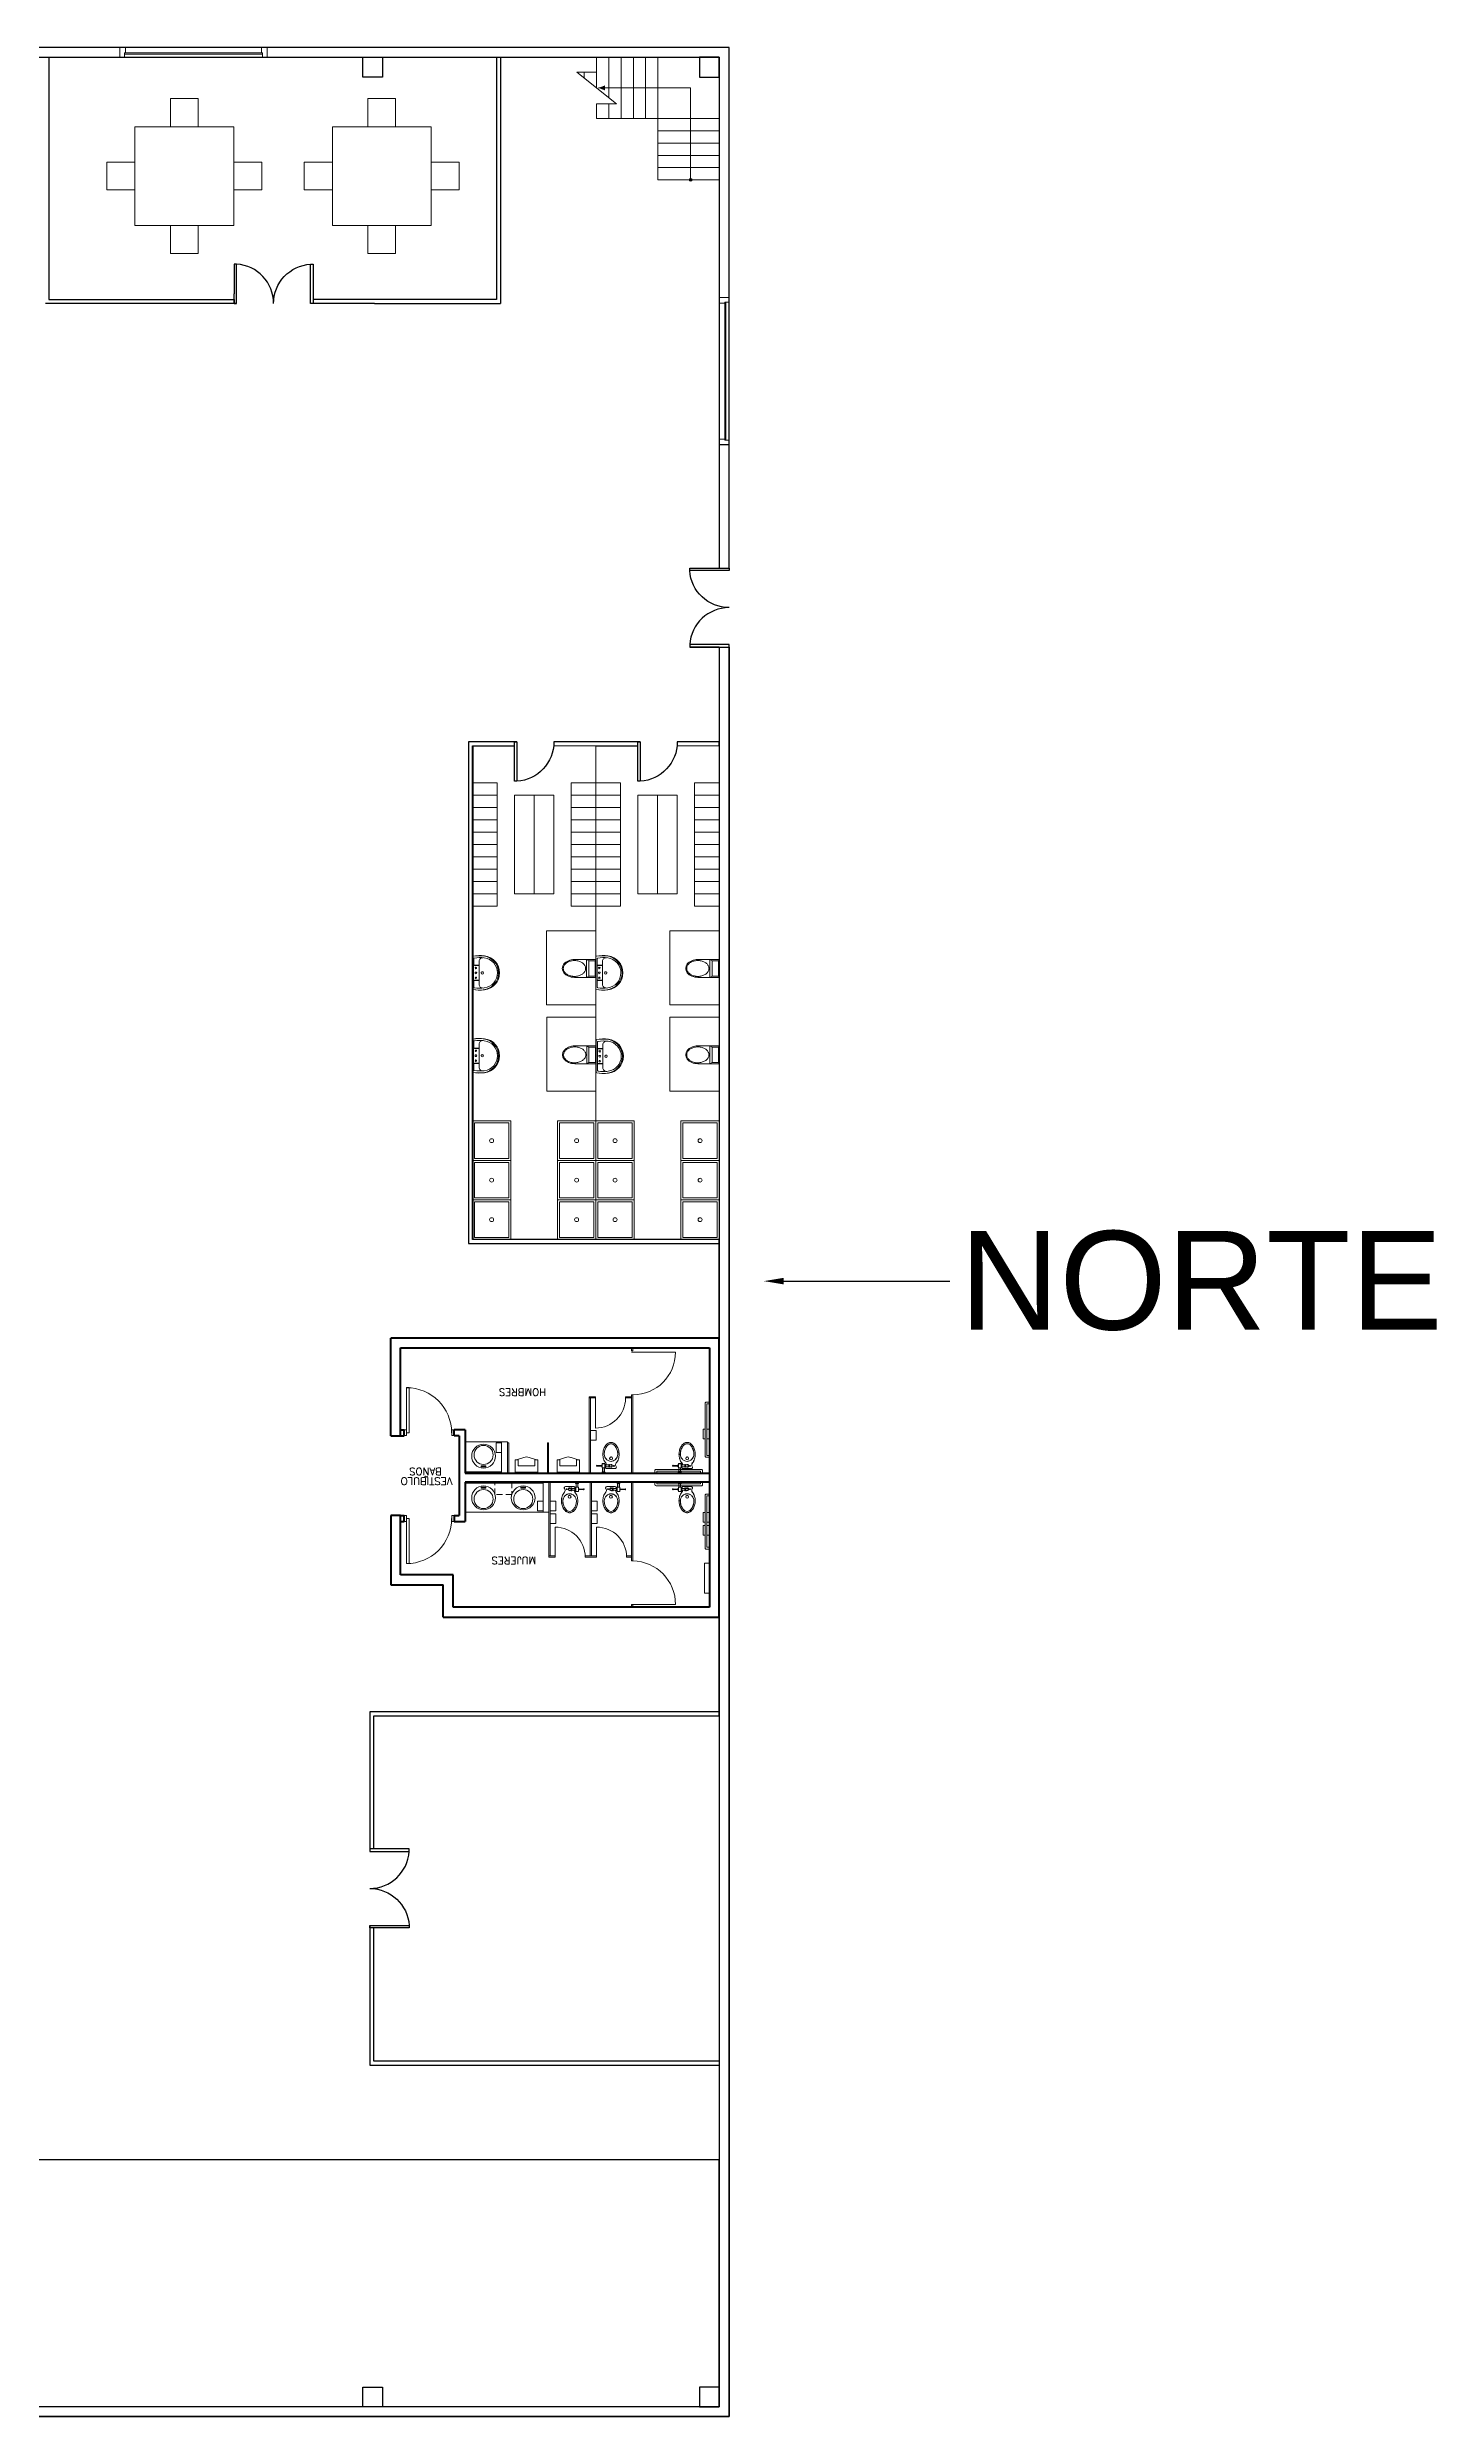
# Model space of a CAD drawing. Header units: millimetres. Extents: x 1559 to 2843, y 2495 to 3457.
# Drawn here: x 2425.1 to 2706.5, y 2943.7 to 3423.7 of the extents above; entities that cross this region are included whole.
import ezdxf
from ezdxf import colors
from ezdxf.entities.mleader import LeaderData, LeaderLine
from ezdxf.math import Vec2, Vec3

# ---------------------------------------------------------------- set-up
doc = ezdxf.new("R2010")
doc.units = ezdxf.units.MM
doc.linetypes.add('CONTINUA', pattern=[0])
doc.linetypes.add('HIDDEN2', pattern=[0.1875, 0.125, -0.0625])
for name, color, linetype, lineweight in [('A-MOBILIARIO FIJO', 23, 'Continuous', 5), ('A-MUROS', 51, 'Continuous', 40), ('A-PUERTAS', 31, 'Continuous', 13), ('A-TEXTO AREAS', 253, 'Continuous', 15), ('Puertas y mobiliario', 7, 'Continuous', 25)]:
    doc.layers.add(name, color=color, linetype=linetype, lineweight=lineweight)
doc.layers.add('CARPINTERIA', color=255, linetype='Continuous')
doc.layers.add('PUERTAS', color=7, linetype='Continuous')
doc.styles.add('LETREOS', font='simplex8.shx', dxfattribs={"height": 0.15})
doc.styles.get("Standard").update_dxf_attribs({"font": 'arial.ttf'})

# ---------------------------------------------------------------- blocks, each defined once
blk = doc.blocks.new('AG131')
for p, q in [((0.03, -0.5), (0.03, 0.5)), ((0.03, 0.5), (0.83, 0.5)), ((0.83, 0.37), (0.45, 0.37)), ((0.45, 0.37), (0.45, -0.37)), ((0.83, 0.5), (0.83, 0.37)), ((0.83, 0.44), (1, 0.12)), ((0.03, -0.5), (0.83, -0.5)), ((0.83, -0.37), (0.45, -0.37)), ((0.83, -0.44), (1, -0.12)), ((0.83, -0.5), (0.83, -0.37))]:
    blk.add_line(p, q)
blk.add_arc((0.78, 0), 0.25, 331.833, 28.167)
blk = doc.blocks.new('A1138DA', base_point=(8, 4.5))
for p, q in [((8.1, 4.6), (8.05, 4.6)), ((8.05, 4.6), (8.05, 4.4)), ((8.05, 4.4), (8.1, 4.4)), ((8.1, 4.4), (8.1, 4.6))]:
    blk.add_line(p, q)
for centre, radius in [((8.5, 4.5), 0.5), ((8.55, 4.5), 0.4)]:
    blk.add_circle(centre, radius)
blk = doc.blocks.new('37int 12')
at = {"layer": 'A-PUERTAS', "linetype": 'ByBlock'}
for points in [[(323.652, 21.756), (323.703, 21.756), (323.703, 21.873), (323.652, 21.873)], [(323.754, 21.815), (323.754, 20.9), (323.703, 20.9), (323.703, 21.815)], [(324.618, 21.756), (324.668, 21.756), (324.668, 21.873), (324.618, 21.873)]]:
    blk.add_lwpolyline(points, close=True, dxfattribs=at)
blk.add_arc((323.703, 21.815), 0.914, 270, 0, dxfattribs=at)
blk = doc.blocks.new('inodoro baño publico')
at = {"layer": 'A-MOBILIARIO FIJO', "ltscale": 0.001}
for p, q in [((-0.169, 0.066), (-0.169, -0.011)), ((-0.168, 0.066), (-0.168, -0.011)), ((-0.166, 0.079), (-0.166, 0.066)), ((-0.134, 0.079), (-0.134, 0.066)), ((-0.132, 0.066), (-0.132, -0.011)), ((-0.131, 0.066), (-0.131, -0.011)), ((-0.085, 0), (0.085, 0)), ((-0.294, -0.055), (-0.294, -0.055)), ((-0.189, -0.05), (-0.284, -0.045)), ((-0.189, -0.052), (-0.284, -0.047)), ((-0.189, -0.058), (-0.284, -0.063)), ((-0.189, -0.06), (-0.284, -0.065)), ((-0.122, -0.04), (-0.108, -0.04)), ((-0.122, -0.071), (-0.108, -0.071)), ((-0.044, -0.036), (-0.108, -0.036)), ((-0.044, -0.074), (-0.108, -0.074)), ((-0.093, -0.079), (-0.093, -0.074)), ((-0.092, -0.079), (-0.092, -0.074)), ((-0.085, -0.001), (0.085, -0.001)), ((-0.044, -0.04), (-0.03, -0.04)), ((-0.044, -0.071), (-0.03, -0.071)), ((0.001, -0.036), (-0.03, -0.036)), ((0.001, -0.074), (-0.03, -0.074)), ((0.092, -0.079), (0.092, -0.071)), ((0.093, -0.079), (0.093, -0.071))]:
    blk.add_line(p, q, dxfattribs=at)
for points in [[(-0.112, 0.094), (-0.188, 0.094), (-0.188, 0.081), (-0.112, 0.081), (-0.112, 0.094)], [(-0.122, 0.079), (-0.178, 0.079), (-0.178, 0.066), (-0.122, 0.066), (-0.122, 0.079)], [(-0.178, -0.036), (-0.189, -0.036), (-0.189, -0.074), (-0.178, -0.074), (-0.178, -0.036)], [(-0.122, -0.011), (-0.178, -0.011), (-0.178, -0.099), (-0.122, -0.099), (-0.122, -0.011)], [(-0.122, -0.027), (-0.122, -0.084), (-0.108, -0.084), (-0.108, -0.027), (-0.122, -0.027)], [(-0.044, -0.027), (-0.044, -0.084), (-0.03, -0.084), (-0.03, -0.027), (-0.044, -0.027)]]:
    blk.add_lwpolyline(points, dxfattribs=at)
for points in [[(-0.113, 0.093), (-0.187, 0.093), (-0.187, 0.082), (-0.113, 0.082)], [(-0.123, 0.078), (-0.177, 0.078), (-0.177, 0.067), (-0.123, 0.067)], [(-0.179, -0.037), (-0.188, -0.037), (-0.188, -0.073), (-0.179, -0.073)], [(-0.123, -0.012), (-0.177, -0.012), (-0.177, -0.098), (-0.123, -0.098)], [(-0.121, -0.028), (-0.121, -0.083), (-0.109, -0.083), (-0.109, -0.028)], [(-0.043, -0.028), (-0.043, -0.083), (-0.031, -0.083), (-0.031, -0.028)]]:
    blk.add_lwpolyline(points, close=True, dxfattribs=at)
for centre, radius in [((0.001, -0.206), 0.0298), ((0.001, -0.206), 0.0288), ((0.058, -0.052), 0.0096)]:
    blk.add_circle(centre, radius, dxfattribs=at)
for centre, radius, start, end in [((-0.085, -0.025), 0.025, 90, 184.6199), ((-0.284, -0.055), 0.01, 88.5679, 180), ((-0.284, -0.055), 0.01, 180, 271.4321), ((-0.284, -0.055), 0.008, 88.5679, 180), ((-0.284, -0.055), 0.008, 180, 271.4321), ((0.194, -0.291), 0.359, 164.4287, 180.0082), ((0.127, -0.291), 0.292, 180, 197.2579), ((0.194, -0.291), 0.358, 164.4287, 180.0082), ((0.127, -0.291), 0.291, 180, 197.2579), ((0.065, -0.262), 0.227, 138.7035, 162.7421), ((0.118, -0.304), 0.28, 195.3318, 212.9791), ((0.065, -0.262), 0.226, 138.7035, 162.7421), ((0.118, -0.304), 0.279, 195.3318, 212.9791), ((0.017, -0.291), 0.155, 157.3484, 179.9533), ((0.127, -0.291), 0.265, 180, 197.2579), ((0.017, -0.291), 0.154, 157.3484, 179.9533), ((0.127, -0.291), 0.264, 180, 197.2579), ((-0.011, -0.28), 0.124, 132.3178, 157.1642), ((0.119, -0.303), 0.253, 195.098, 212.5016), ((-0.011, -0.28), 0.123, 132.3178, 157.1642), ((0.119, -0.303), 0.252, 195.098, 212.5016), ((0.06, -0.342), 0.21, 212.7314, 234.9862), ((0.06, -0.342), 0.209, 212.7314, 234.9862), ((-0.085, -0.025), 0.024, 90, 184.6199), ((-0.085, -0.025), 0.025, 202.092, 206.9055), ((-0.143, -0.079), 0.05, 318.7035, 360), ((-0.143, -0.079), 0.051, 318.7035, 360), ((-0.004, -0.272), 0.124, 110.3998, 137.0732), ((0.06, -0.342), 0.183, 212.0544, 233.9659), ((-0.004, -0.272), 0.123, 110.3998, 137.0732), ((0.06, -0.342), 0.182, 212.0544, 233.9659), ((0, -0.242), 0.0977, 90, 118.9112), ((0, -0.242), 0.0967, 90, 118.9112), ((0.001, -0.055), 0.0288, 221.2951, 138.7049), ((0, -0.242), 0.0977, 61.0888, 90), ((0, -0.242), 0.0967, 61.0888, 90), ((0.001, -0.055), 0.019, 270, 90), ((0.004, -0.272), 0.124, 42.9268, 69.6002), ((0.004, -0.272), 0.123, 42.9268, 69.6002), ((-0.06, -0.342), 0.182, 306.0341, 327.9456), ((-0.06, -0.342), 0.183, 306.0341, 327.9456), ((-0.06, -0.342), 0.209, 305.0138, 327.2686), ((-0.06, -0.342), 0.21, 305.0138, 327.2686), ((0.085, -0.025), 0.025, 319.4189, 90), ((0.085, -0.025), 0.024, 319.4189, 90), ((0.139, -0.071), 0.0471, 139.4189, 179.0898), ((0.143, -0.079), 0.051, 180, 221.2965), ((0.139, -0.071), 0.0461, 139.4189, 179.0898), ((0.143, -0.079), 0.05, 180, 221.2965), ((0.011, -0.28), 0.123, 22.8358, 47.6822), ((-0.119, -0.303), 0.252, 327.4984, 344.902), ((0.011, -0.28), 0.124, 22.8358, 47.6822), ((-0.119, -0.303), 0.253, 327.4984, 344.902), ((-0.065, -0.262), 0.226, 17.2579, 41.2965), ((-0.065, -0.262), 0.227, 17.2579, 41.2965), ((-0.118, -0.304), 0.279, 327.0209, 344.6682), ((-0.118, -0.304), 0.28, 327.0209, 344.6682), ((-0.017, -0.291), 0.154, 0.0467, 22.6516), ((-0.127, -0.291), 0.264, 342.7421, 360), ((-0.017, -0.291), 0.155, 0.0467, 22.6516), ((-0.127, -0.291), 0.265, 342.7421, 360), ((-0.194, -0.291), 0.358, 359.9918, 15.5713), ((-0.127, -0.291), 0.291, 342.7421, 360), ((-0.194, -0.291), 0.359, 359.9918, 15.5713), ((-0.127, -0.291), 0.292, 342.7421, 360), ((0, -0.405), 0.125, 241.0888, 270), ((0, -0.405), 0.124, 241.0888, 270), ((0, -0.405), 0.0967, 241.0888, 270), ((0, -0.405), 0.0977, 241.0888, 270), ((0, -0.405), 0.0967, 270, 298.9112), ((0, -0.405), 0.0977, 270, 298.9112), ((0, -0.405), 0.124, 270, 298.9112), ((0, -0.405), 0.125, 270, 298.9112)]:
    blk.add_arc(centre, radius, start, end, dxfattribs=at)
blk = doc.blocks.new('bn07')
at = {"layer": 'A-MOBILIARIO FIJO'}
for p, q in [((2.407, 5.93), (1.543, 5.93)), ((2.407, 5.964), (2.407, 5.93)), ((2.432, 5.964), (2.407, 5.964)), ((2.432, 5.93), (2.407, 5.93)), ((2.432, 5.964), (2.432, 5.93)), ((2.407, 5.047), (2.407, 3.448)), ((2.432, 5.047), (2.407, 5.047)), ((2.432, 5.047), (2.432, 3.448)), ((2.432, 4.973), (2.534, 4.973)), ((2.432, 4.973), (2.432, 4.948)), ((2.432, 4.948), (2.534, 4.948)), ((2.534, 4.973), (2.534, 4.948)), ((3.143, 4.973), (3.143, 4.948)), ((3.143, 4.973), (3.372, 4.973)), ((3.143, 4.973), (3.143, 4.364)), ((3.143, 4.948), (3.372, 4.948)), ((3.245, 4.948), (3.245, 3.448)), ((3.245, 4.948), (3.27, 4.948)), ((3.27, 4.948), (3.27, 3.448)), ((3.372, 4.973), (3.372, 4.948)), ((3.982, 4.973), (3.982, 4.948)), ((3.982, 4.973), (4.109, 4.973)), ((3.982, 4.973), (3.982, 4.364)), ((3.982, 4.948), (4.109, 4.948)), ((4.109, 4.948), (4.109, 4.973)), ((4.226, 4.059), (5.807, 4.059)), ((4.34, 4.033), (4.34, 3.839)), ((2.407, 1.681), (2.407, 3.27)), ((2.432, 1.681), (2.432, 3.27)), ((3.267, 1.747), (3.267, 3.27)), ((3.293, 1.747), (3.293, 3.27)), ((4.113, 2.655), (4.113, 3.27)), ((4.138, 2.655), (4.138, 3.27)), ((4.922, 3.27), (4.922, 2.655)), ((4.138, 2.655), (4.113, 2.655)), ((4.922, 2.655), (4.947, 2.655)), ((5.065, 2.636), (5.807, 2.636)), ((5.179, 2.85), (5.179, 2.656)), ((3.166, 1.747), (3.166, 2.357)), ((2.432, 1.681), (2.407, 1.681)), ((2.432, 1.747), (2.556, 1.747)), ((2.432, 1.722), (2.432, 1.747)), ((2.432, 1.722), (2.556, 1.722)), ((2.556, 1.722), (2.556, 1.747)), ((3.166, 1.722), (3.166, 1.747)), ((3.166, 1.747), (3.293, 1.747)), ((3.166, 1.722), (3.293, 1.722)), ((3.267, 1.747), (3.293, 1.747)), ((3.293, 1.722), (3.293, 1.747)), ((2.407, 0.817), (1.543, 0.817)), ((2.432, 0.817), (2.407, 0.817)), ((2.432, 0.79), (2.407, 0.79)), ((2.407, 0.734), (2.407, 0.79)), ((2.407, 0.734), (2.432, 0.734)), ((2.432, 0.734), (2.432, 0.79))]:
    blk.add_line(p, q, dxfattribs=at)
at = {"layer": 'A-MOBILIARIO FIJO', "linetype": 'ByBlock'}
for p, q in [((0.959, 5.702), (0.858, 5.702)), ((0.959, 5.093), (0.959, 5.702)), ((0.959, 5.093), (0.858, 5.093))]:
    blk.add_line(p, q, dxfattribs=at)
at = {"layer": 'A-MOBILIARIO FIJO', "linetype": 'Continuous'}
for p, q in [((4.947, 2.636), (4.947, 3.269)), ((5.065, 3.269), (5.065, 2.636)), ((5.065, 2.636), (4.947, 2.636))]:
    blk.add_line(p, q, dxfattribs=at)
at = {"layer": 'A-MOBILIARIO FIJO'}
for points in [[(0.87, 3.693), (0.921, 3.693, 0.414214), (0.946, 3.718), (0.946, 4.785, 0.414214), (0.921, 4.811), (0.87, 4.811)], [(0.997, 3.449), (0.997, 3.5, -0.414214), (1.023, 3.525), (1.937, 3.525, -0.414214), (1.962, 3.5), (1.962, 3.449)], [(0.997, 3.449), (0.997, 3.5, -0.414214), (1.023, 3.525), (1.937, 3.525, -0.414214), (1.962, 3.5), (1.962, 3.449)], [(0.87, 2.948), (0.921, 2.948, -0.414214), (0.946, 2.922), (0.946, 1.856, -0.414214), (0.921, 1.83), (0.87, 1.83)], [(0.997, 3.27), (0.997, 3.22, 0.414214), (1.023, 3.194), (1.937, 3.194, 0.414214), (1.962, 3.22), (1.962, 3.27)]]:
    blk.add_lwpolyline(points, format="xyb", dxfattribs=at)
blk.add_lwpolyline([(4.109, 4.948), (4.083, 4.948), (4.083, 3.456), (4.109, 3.456)], close=True, dxfattribs=at)
for points in [[(0.87, 3.731), (0.908, 3.731), (0.908, 4.772), (0.87, 4.772)], [(0.908, 4.525), (0.871, 4.525)], [(0.871, 4.331), (0.908, 4.331)], [(0.946, 4.331), (0.985, 4.331), (0.985, 4.525), (0.946, 4.525)], [(0.908, 4.263), (0.871, 4.263)], [(0.871, 4.068), (0.908, 4.068)], [(0.946, 4.068), (0.985, 4.068), (0.985, 4.263), (0.946, 4.263)], [(3.245, 4.093), (3.131, 4.093), (3.131, 4.288), (3.245, 4.288)], [(3.245, 4.093), (3.131, 4.093), (3.131, 4.288), (3.245, 4.288)], [(3.245, 3.839), (3.131, 3.839), (3.131, 4.033), (3.245, 4.033)], [(3.245, 3.839), (3.131, 3.839), (3.131, 4.033), (3.245, 4.033)], [(4.083, 4.093), (3.969, 4.093), (3.969, 4.288), (4.083, 4.288)], [(4.083, 3.839), (3.969, 3.839), (3.969, 4.033), (4.083, 4.033)], [(4.34, 3.839), (4.226, 3.839), (4.226, 4.033), (4.34, 4.033)], [(4.34, 3.839), (4.226, 3.839), (4.226, 4.033), (4.34, 4.033)], [(1.035, 3.449), (1.035, 3.487), (1.924, 3.487), (1.924, 3.449)], [(1.035, 3.449), (1.035, 3.487), (1.924, 3.487), (1.924, 3.449)], [(0.87, 2.91), (0.908, 2.91), (0.908, 1.868), (0.87, 1.868)], [(1.035, 3.27), (1.035, 3.232), (1.924, 3.232), (1.924, 3.27)], [(0.871, 2.573), (0.908, 2.573)], [(0.946, 2.573), (0.985, 2.573), (0.985, 2.378), (0.946, 2.378)], [(3.267, 2.602), (3.153, 2.602), (3.153, 2.408), (3.267, 2.408)], [(3.267, 2.602), (3.153, 2.602), (3.153, 2.408), (3.267, 2.408)], [(5.179, 2.656), (5.065, 2.656), (5.065, 2.85), (5.179, 2.85)], [(5.179, 2.656), (5.065, 2.656), (5.065, 2.85), (5.179, 2.85)], [(0.908, 2.378), (0.871, 2.378)]]:
    blk.add_lwpolyline(points, dxfattribs=at)
at = {"layer": 'A-MOBILIARIO FIJO', "linetype": 'Continuous'}
blk.add_lwpolyline([(4.109, 4.059), (4.226, 4.059), (4.226, 3.449), (4.109, 3.449)], close=True, dxfattribs=at)
at = {"layer": 'A-MOBILIARIO FIJO', "linetype": 'ByBlock'}
for points in [[(5.807, 3.449), (5.807, 3.475), (4.226, 3.475), (4.226, 3.449)], [(5.807, 3.269), (5.807, 3.244), (5.065, 3.244), (5.065, 3.269)]]:
    blk.add_lwpolyline(points, dxfattribs=at)
at = {"layer": 'A-MOBILIARIO FIJO', "linetype": 'HIDDEN2'}
blk.add_lwpolyline([(4.858, 3.449), (4.858, 3.703), (5.201, 3.703), (5.201, 3.449)], close=True, dxfattribs=at)
at = {"layer": 'A-MOBILIARIO FIJO'}
for centre, radius, start, end in [((2.423, 5.927), 0.88, 179.8201, 268.9299), ((3.143, 4.973), 0.61, 180, 270), ((3.982, 4.973), 0.61, 180, 270), ((3.166, 1.747), 0.61, 90, 180), ((2.407, 0.817), 0.864, 90, 180)]:
    blk.add_arc(centre, radius, start, end, dxfattribs=at)
at = {"layer": 'A-MUROS', "linetype": 'Continuous'}
for p, q in [((6.249, 6.184), (0.658, 6.184)), ((0.658, 6.184), (0.658, 0.534)), ((0.858, 0.734), (0.858, 5.984)), ((0.858, 5.984), (6.049, 5.984)), ((6.049, 5.984), (6.049, 5.333)), ((6.249, 6.184), (6.249, 5.533)), ((6.049, 5.333), (7.112, 5.333)), ((7.312, 5.533), (6.249, 5.533)), ((7.112, 5.333), (7.112, 4.13)), ((7.312, 4.13), (7.312, 5.533)), ((5.807, 3.449), (5.807, 4.248)), ((6.026, 4.248), (5.807, 4.248)), ((5.925, 2.511), (5.925, 4.13)), ((6.026, 4.13), (5.925, 4.13)), ((6.026, 4.13), (6.026, 4.248)), ((7.042, 4.248), (7.042, 4.13)), ((7.112, 4.248), (7.042, 4.248)), ((7.112, 4.13), (7.312, 4.13)), ((5.807, 3.448), (0.858, 3.448)), ((5.807, 3.27), (0.858, 3.27)), ((5.807, 2.393), (5.807, 3.269)), ((5.925, 2.511), (6.026, 2.511)), ((6.026, 2.511), (6.026, 2.393)), ((7.112, 2.511), (7.042, 2.511)), ((7.042, 2.511), (7.042, 2.393)), ((7.312, 2.511), (7.112, 2.511)), ((7.112, 2.511), (7.112, 0.734)), ((5.807, 2.393), (6.026, 2.393)), ((7.112, 2.393), (7.042, 2.393)), ((0.658, 0.534), (7.312, 0.534)), ((7.112, 0.734), (0.858, 0.734))]:
    blk.add_line(p, q, dxfattribs=at)
at = {"layer": 'A-MUROS'}
blk.add_line((7.312, 2.511), (7.312, 0.534), dxfattribs=at)
at = {"layer": 'A-MUROS', "linetype": 'Continuous'}
blk.add_lwpolyline([(7.112, 4.13), (7.042, 4.13)], dxfattribs=at)
at = {"layer": 'A-MOBILIARIO FIJO', "rotation": 180}
blk.add_blockref('inodoro baño publico', (1.308, 3.542), dxfattribs=at)
at = {"layer": 'A-MOBILIARIO FIJO', "xscale": -1, "rotation": 180}
for p in [(2.85, 3.542), (3.688, 3.542)]:
    blk.add_blockref('inodoro baño publico', p, dxfattribs=at)
at = {"layer": 'A-MOBILIARIO FIJO', "extrusion": (0, 0, -1), "xscale": 0.4826000000014119, "yscale": 0.4826000000014119, "zscale": -0.4826}
for p, rotation in [((-4.628, 3.528), 90), ((-5.431, 3.167), 270)]:
    blk.add_blockref('A1138DA', p, dxfattribs=dict(at, rotation=rotation))
at = {"layer": 'A-MOBILIARIO FIJO'}
for name, p, xscale, yscale, zscale, rotation in [('A1138DA', (5.431, 3.528), 0.4826000000014119, 0.4826000000014119, 0.4826000000014119, 90), ('AG131', (3.715, 3.256), 0.3047999999969306, 0.4572000000030129, 0.6096, 270), ('AG131', (4.56, 3.256), 0.3047999999969306, 0.4572000000030129, 0.6096, 270)]:
    blk.add_blockref(name, p, dxfattribs=dict(at, xscale=xscale, yscale=yscale, zscale=zscale, rotation=rotation))
at = {"layer": 'A-MOBILIARIO FIJO', "xscale": -1}
for p in [(1.308, 3.176), (2.85, 3.176)]:
    blk.add_blockref('inodoro baño publico', p, dxfattribs=at)
at = {"layer": 'A-PUERTAS', "linetype": 'ByBlock', "rotation": 179.999999999987}
blk.add_blockref('37int 12', (330.695, 26.003), dxfattribs=at)
at = {"layer": 'A-PUERTAS', "linetype": 'ByBlock', "extrusion": (0, 0, -1), "zscale": -0.9999999999999998}
blk.add_blockref('37int 12', (-330.695, -19.363), dxfattribs=at)
at = {"layer": 'A-TEXTO AREAS', "linetype": 'ByBlock', "style": 'LETREOS'}
for s, p in [('MUJERES', (4.365, 4.966)), ('VESTIBULO', (6.062, 3.359)), ('BAÑOS', (6.275, 3.162)), ('HOMBRES', (4.165, 1.552))]:
    blk.add_text(s, height=0.15, dxfattribs=at).set_placement(p)
blk = doc.blocks.new('A$C35D072BF')
for p, q in [((0.8, 0.778), (0, 0.778)), ((0, 0), (0, 0.778)), ((0.76, 0.738), (0.04, 0.738)), ((0.04, 0.738), (0.04, 0.04)), ((0.76, 0.04), (0.76, 0.738)), ((0.8, 0), (0.8, 0.778)), ((0.04, 0.04), (0.76, 0.04)), ((0.8, 0), (0, 0))]:
    blk.add_line(p, q)
blk.add_circle((0.4, 0.389), 0.04)
blk = doc.blocks.new('A$C238C3AFD')
at = {"lineweight": 5}
for p, q in [((0, 0.246), (0, 0.68)), ((0.024, 0.666), (0, 0.68)), ((0, 0.68), (0.361, 0.68)), ((0.024, 0.535), (0, 0.492)), ((0.361, 0.492), (0, 0.492)), ((0.024, 0.68), (0.337, 0.68)), ((0.024, 0.535), (0.024, 0.666)), ((0.024, 0.666), (0.337, 0.666)), ((0.337, 0.535), (0.024, 0.535)), ((0.337, 0.666), (0.361, 0.68)), ((0.337, 0.666), (0.337, 0.535)), ((0.337, 0.535), (0.361, 0.492)), ((0.361, 0.246), (0.361, 0.68))]:
    blk.add_line(p, q, dxfattribs=at)
blk.add_ellipse((0.18, 0.246), major_axis=(0, 0.246), ratio=0.7331, start_param=1.570796, end_param=4.712389, dxfattribs=at)
blk.add_open_spline([(0.18, 0.472), (0.174, 0.472), (0.167, 0.472), (0.152, 0.469), (0.144, 0.467), (0.128, 0.46), (0.12, 0.456), (0.104, 0.445), (0.097, 0.439), (0.082, 0.425), (0.075, 0.417), (0.063, 0.4), (0.057, 0.391), (0.046, 0.37), (0.042, 0.36), (0.033, 0.337), (0.03, 0.326), (0.025, 0.301), (0.023, 0.289), (0.02, 0.264), (0.02, 0.251), (0.02, 0.226), (0.021, 0.213), (0.025, 0.189), (0.028, 0.177), (0.034, 0.153), (0.038, 0.142), (0.047, 0.12), (0.052, 0.11), (0.064, 0.091), (0.07, 0.082), (0.084, 0.066), (0.091, 0.059), (0.106, 0.046), (0.113, 0.041), (0.129, 0.032), (0.138, 0.028), (0.154, 0.023), (0.162, 0.021), (0.179, 0.02), (0.187, 0.02), (0.204, 0.022), (0.213, 0.024), (0.229, 0.03), (0.237, 0.034), (0.253, 0.044), (0.261, 0.05), (0.276, 0.064), (0.283, 0.072), (0.296, 0.089), (0.302, 0.098), (0.313, 0.118), (0.318, 0.129), (0.326, 0.151), (0.33, 0.163), (0.336, 0.187), (0.338, 0.2), (0.341, 0.225), (0.341, 0.238), (0.341, 0.264), (0.34, 0.276), (0.336, 0.301), (0.334, 0.314), (0.327, 0.338), (0.324, 0.349), (0.314, 0.371), (0.309, 0.382), (0.298, 0.401), (0.291, 0.41), (0.278, 0.426), (0.27, 0.434), (0.255, 0.446), (0.248, 0.452), (0.231, 0.461), (0.223, 0.464), (0.207, 0.47), (0.198, 0.471), (0.187, 0.472), (0.184, 0.472), (0.18, 0.472)], degree=3, knots=[0, 0, 0, 0, 0.129187, 0.129187, 0.292984, 0.292984, 0.456781, 0.456781, 0.620578, 0.620578, 0.784375, 0.784375, 0.948173, 0.948173, 1.11197, 1.11197, 1.275767, 1.275767, 1.439564, 1.439564, 1.603361, 1.603361, 1.767159, 1.767159, 1.930956, 1.930956, 2.094753, 2.094753, 2.25855, 2.25855, 2.422347, 2.422347, 2.586144, 2.586144, 2.749942, 2.749942, 2.913739, 2.913739, 3.077536, 3.077536, 3.241333, 3.241333, 3.406995, 3.406995, 3.572656, 3.572656, 3.738317, 3.738317, 3.903979, 3.903979, 4.06964, 4.06964, 4.235301, 4.235301, 4.400963, 4.400963, 4.566624, 4.566624, 4.732286, 4.732286, 4.897947, 4.897947, 5.063608, 5.063608, 5.22927, 5.22927, 5.394931, 5.394931, 5.560592, 5.560592, 5.726254, 5.726254, 5.891915, 5.891915, 6.057576, 6.057576, 6.223238, 6.223238, 6.283185, 6.283185, 6.283185, 6.283185], dxfattribs=at)
blk = doc.blocks.new('bn-14')
for p, q in [((-0.329, 0), (0.328, 0)), ((-0.291, -0.028), (-0.152, -0.028)), ((-0.232, -0.135), (0.232, -0.135)), ((-0.154, -0.039), (-0.154, -0.124)), ((-0.15, -0.039), (-0.15, -0.124)), ((-0.148, -0.025), (0.148, -0.025)), ((0.15, -0.039), (0.15, -0.124)), ((0.291, -0.028), (0.152, -0.028)), ((0.154, -0.039), (0.154, -0.124))]:
    blk.add_line(p, q)
for centre in [(-0.1, -0.07), (0.1, -0.07)]:
    blk.add_circle(centre, 0.015)
for centre, radius, start, end in [((-0.329, -0.01), 0.01, 90, 170.4361), ((0.328, -0.01), 0.01, 8.4763, 90), ((0.5, -0.15), 0.85, 170.4361, 186.4738), ((0.502, -0.134), 0.85, 171.5237, 185.8861), ((0, -0.202), 0.347, 187.0913, 352.9087), ((0, -0.185), 0.345, 185.9873, 354.0127), ((0.5, -0.15), 0.809, 171.9736, 186.4738), ((-0.232, -0.21), 0.075, 90, 184.723), ((0, -0.202), 0.306, 187.0913, 352.8682), ((-0.291, -0.038), 0.01, 90, 171.9736), ((-0.152, -0.026), 0.002, 270, 345.5225), ((-0.148, -0.027), 0.002, 90, 165.5225), ((0, -0.2), 0.023, 90, 270), ((0, -0.07), 0.0175, 90, 270), ((0, -0.07), 0.0175, 270, 90), ((0, -0.2), 0.023, 270, 90), ((0.148, -0.027), 0.002, 14.4775, 90), ((0.152, -0.026), 0.002, 194.4775, 270), ((0.232, -0.21), 0.075, 355.277, 90), ((0.291, -0.038), 0.01, 8.0264, 90), ((-0.5, -0.15), 0.809, 353.5262, 8.0264), ((-0.5, -0.15), 0.85, 353.5262, 9.5639), ((-0.502, -0.134), 0.85, 354.1139, 8.4763)]:
    blk.add_arc(centre, radius, start, end)
blk = doc.blocks.new('puerta corredor')
at = {"layer": 'PUERTAS', "color": 7, "lineweight": 5}
for p, q in [((1081.33, 1709.67, 4.66), (1081.9, 1709.67, 4.66)), ((1081.33, 1709.34, 4.66), (1081.65, 1709.34, 4.66)), ((1081.33, 1701.38, 4.66), (1081.33, 1709.34, 4.66)), ((1081.65, 1709.34, 4.66), (1081.65, 1701.38, 4.66)), ((1081.72, 1701.32, 4.66), (1081.72, 1709.41, 4.66)), ((1081.9, 1709.41, 4.66), (1081.9, 1701.32, 4.66)), ((1081.65, 1701.38, 4.66), (1081.33, 1701.38, 4.66)), ((1081.33, 1701.38, 4.66), (1081.33, 1701.05, 4.66)), ((1081.33, 1701.05, 4.66), (1081.9, 1701.05, 4.66)), ((1081.65, 1701.32, 4.66), (1081.65, 1701.38, 4.66)), ((1081.9, 1701.32, 4.66), (1081.65, 1701.32, 4.66)), ((1081.9, 1701.05, 4.66), (1081.9, 1701.32, 4.66))]:
    blk.add_line(p, q, dxfattribs=at)
blk = doc.blocks.new('Puerta garaje')
at = {"layer": 'PUERTAS', "color": 7, "lineweight": 5}
for p, q in [((1081.33, 1709.67, 4.66), (1081.33, 1709.34, 4.66)), ((1081.65, 1709.34, 4.66), (1081.65, 1709.41, 4.66)), ((1081.9, 1709.41, 4.66), (1081.65, 1709.41, 4.66)), ((1081.9, 1709.67, 4.66), (1081.9, 1709.41, 4.66))]:
    blk.add_line(p, q, dxfattribs=at)
at = {"layer": 'PUERTAS', "color": 250, "lineweight": 5}
blk.add_blockref('puerta corredor', (0, 0), dxfattribs=at)

msp = doc.modelspace()

# ---------------------------------------------------------------- hatches: boundary and pattern name
h = msp.add_hatch(color=256)
h.paths.add_polyline_path([(2555.08, 3396.83, 0.016167), (2555.08, 3396.81), (2555.68, 3396.81, 0.016167), (2555.68, 3396.83, 1)])
h.paths.add_polyline_path([(2555.68, 3396.81), (2555.08, 3396.81, 0.937342)])
at = {"layer": 'Puertas y mobiliario', "lineweight": 5}
h = msp.add_hatch(color=256, dxfattribs=at)
h.dxf.hatch_style = 1
h.paths.add_polyline_path([(2538.04, 3414.95), (2538.04, 3415.45), (2536.74, 3415.45)])
h.paths.add_polyline_path([(2536.74, 3415.45), (2538.04, 3415.45), (2538.04, 3415.95)])

# ---------------------------------------------------------------- linework, layer by layer
for p, q in [((2563.19, 3423.66), (2131.19, 3423.66)), ((2563.19, 3318.16), (2563.19, 3423.66)), ((2425.41, 3421.66, -15), (2425.41, 3372.59, -15)), ((2488.99, 3417.66), (2488.99, 3421.66)), ((2488.99, 3421.66), (2492.99, 3421.66)), ((2492.99, 3417.66), (2488.99, 3417.66)), ((2492.99, 3421.66), (2492.99, 3417.66)), ((2516.1, 3421.66, 0.25), (2516.1, 3372.59, 0.25)), ((2516.9, 3421.66, 0.25), (2516.9, 3371.76, 0.25)), ((2463.41, 3371.76, -15.8), (2424.74, 3371.76, -15.8)), ((2425.41, 3372.59, -15), (2462.91, 3372.59, -15)), ((2462.91, 3371.76, -15), (2462.91, 3373.76, -15)), ((2462.91, 3372.59, -15), (2462.91, 3371.76, -15)), ((2491.34, 3371.76, -15.8), (2478.41, 3371.76, -15.8)), ((2516.1, 3372.59, -15), (2478.91, 3372.59, -15)), ((2491.34, 3371.76, -15.8), (2516.1, 3371.76, -15.8)), ((2516.1, 3371.76, -15.8), (2516.9, 3371.76, -15.8)), ((2563.19, 3343.16), (2561.19, 3343.16)), ((2561.19, 3302.16), (2555.2, 3302.16)), ((2561.19, 3302.16), (2563.19, 3302.16)), ((2563.19, 2943.66), (2563.19, 3302.16)), ((2563.19, 3302.16), (2563.19, 3302.16)), ((2520.19, 3282.96), (2510.39, 3282.96)), ((2510.39, 3282.96), (2510.39, 3182.16)), ((2511.19, 3282.16), (2519.69, 3282.16)), ((2519.69, 3282.16), (2519.69, 3282.96)), ((2545.19, 3282.96), (2527.69, 3282.96)), ((2536.19, 3282.16), (2544.69, 3282.16)), ((2544.69, 3282.16), (2544.69, 3282.96)), ((2561.19, 3282.96), (2552.69, 3282.96)), ((2561.19, 3282.16), (2561.19, 3282.96)), ((2510.39, 3182.16), (2510.39, 3181.36)), ((2510.39, 3181.36), (2561.19, 3181.36)), ((2561.19, 3182.16), (2511.19, 3182.16)), ((2561.19, 3162.16), (2561.19, 3182.16)), ((2561.19, 3085.66), (2561.19, 3105.66)), ((2561.19, 3086.46), (2490.39, 3086.46)), ((2490.39, 3086.46), (2490.39, 3058.16)), ((2561.19, 3085.66), (2561.19, 3086.46)), ((2491.19, 3058.66), (2491.19, 3085.66)), ((2491.19, 3085.66), (2561.19, 3085.66)), ((2491.19, 3058.66), (2490.39, 3058.66)), ((2492.39, 3058.66), (2491.19, 3058.66)), ((2490.39, 3043.16), (2490.39, 3014.86)), ((2491.19, 3015.66), (2491.19, 3042.66)), ((2490.39, 3014.86), (2561.19, 3014.86)), ((2561.19, 3015.66), (2491.19, 3015.66)), ((2561.19, 2995.66), (2392.59, 2995.66)), ((2561.19, 2995.66), (2392.59, 2995.66)), ((2561.19, 2945.66), (2561.19, 2995.66)), ((2488.99, 2945.66), (2488.99, 2949.66)), ((2488.99, 2949.66), (2492.99, 2949.66)), ((2492.99, 2949.66), (2492.99, 2945.66)), ((2382.09, 2943.66), (2563.19, 2943.66)), ((2492.99, 2945.66), (2488.99, 2945.66))]:
    msp.add_line(p, q)
at = {"lineweight": 5}
for p, q in [((2536.34, 3418.66, 37.98), (2532.34, 3418.66, 37.98)), ((2540.34, 3412.24, 37.98), (2532.34, 3418.66, 37.98)), ((2533.85, 3418.66, 39.97), (2536.34, 3418.66, 37.98)), ((2533.85, 3418.66, 39.97), (2533.85, 3417.45, 39.97)), ((2536.34, 3421.66, 37.98), (2536.34, 3415.45, 37.98)), ((2536.34, 3409.24, 37.98), (2536.34, 3412.24, 37.98)), ((2536.34, 3412.24, 37.98), (2540.34, 3412.24, 37.98))]:
    msp.add_line(p, q, dxfattribs=at)
at = {"color": 1, "linetype": 'CONTINUA', "lineweight": 5}
for p, q in [((2536.34, 3421.66, 22.3), (2561.19, 3421.66, 48.92)), ((2536.34, 3421.66, 37.98), (2538.82, 3421.66, 37.98)), ((2538.82, 3421.66, 35.99), (2541.31, 3421.66, 35.99)), ((2538.82, 3413.45, 37.98), (2538.82, 3421.66, 37.98)), ((2541.31, 3409.24, 35.99), (2541.31, 3421.66, 35.99)), ((2543.79, 3409.24, 34.01), (2543.79, 3421.71, 34.01)), ((2546.28, 3409.24, 32.02), (2546.28, 3421.66, 32.02)), ((2548.76, 3421.66, 28.04), (2561.19, 3421.66, 28.04)), ((2548.76, 3409.24, 30.03), (2548.76, 3421.66, 30.03)), ((2561.19, 3421.66, 28.04), (2561.19, 3409.24, 28.04)), ((2538.82, 3409.24, 45.94), (2536.34, 3409.24, 45.94)), ((2538.82, 3409.24, 35.99), (2538.82, 3412.24, 37.98)), ((2541.31, 3409.24, 47.92), (2538.82, 3409.24, 47.92)), ((2543.79, 3409.24, 49.91), (2541.31, 3409.24, 49.91)), ((2546.28, 3409.24, 51.9), (2543.79, 3409.24, 51.9)), ((2548.76, 3409.24, 30.03), (2546.28, 3409.24, 30.03)), ((2548.76, 3409.24, 28.04), (2561.19, 3409.24, 28.04)), ((2548.76, 3409.24, 36.99), (2548.76, 3396.81, 27.05)), ((2561.19, 3406.75, 26.05), (2561.19, 3409.24, 26.05)), ((2548.76, 3406.75, 26.05), (2561.19, 3406.75, 26.05)), ((2548.76, 3404.27, 24.06), (2561.19, 3404.27, 24.06)), ((2561.19, 3404.27, 24.06), (2561.19, 3406.75, 24.06)), ((2561.19, 3401.78, 22.08), (2561.19, 3404.27, 22.08)), ((2548.76, 3401.78, 20.09), (2561.19, 3401.78, 20.09)), ((2548.76, 3399.3, 20.09), (2561.19, 3399.3, 20.09)), ((2561.19, 3399.3, 20.09), (2561.19, 3401.78, 20.09)), ((2561.19, 3396.81, 18.1), (2561.19, 3399.3, 18.1)), ((2555.08, 3396.81, 16.11), (2548.76, 3396.81, 16.11)), ((2561.19, 3396.81, 16.11), (2555.68, 3396.81, 16.11))]:
    msp.add_line(p, q, dxfattribs=at)
for points in [[(2147.99, 3421.66), (2561.19, 3421.66), (2561.19, 3318.16)], [(2563.19, 3302.16), (2563.19, 2943.66), (2382.09, 2943.66)], [(2561.19, 3302.16), (2561.19, 2945.66), (2382.59, 2945.66)]]:
    msp.add_lwpolyline(points)
for points in [[(2561.19, 3421.66), (2557.19, 3421.66), (2557.19, 3417.66), (2561.19, 3417.66)], [(2561.19, 2949.66), (2557.19, 2949.66), (2557.19, 2945.66), (2561.19, 2945.66)]]:
    msp.add_lwpolyline(points, close=True)
at = {"layer": 'A-MOBILIARIO FIJO'}
for p, q in [((2455.63, 3413.29, -15), (2450.03, 3413.29, -15)), ((2450.03, 3413.29, -15), (2450.03, 3407.59, -15)), ((2455.63, 3407.59, -15), (2455.63, 3413.29, -15)), ((2495.63, 3413.29, -15), (2490.03, 3413.29, -15)), ((2490.03, 3413.29, -15), (2490.03, 3407.59, -15)), ((2495.63, 3407.59, -15), (2495.63, 3413.29, -15)), ((2442.83, 3387.59, -15), (2442.83, 3407.59, -15)), ((2442.83, 3407.59, -15), (2462.83, 3407.59, -15)), ((2442.83, 3407.59, -15), (2442.83, 3400.39, -15)), ((2462.83, 3407.59, -15), (2455.63, 3407.59, -15)), ((2462.83, 3407.59, -15), (2462.83, 3387.59, -15)), ((2462.83, 3407.59, -15), (2462.83, 3400.39, -15)), ((2482.83, 3387.59, -15), (2482.83, 3407.59, -15)), ((2482.83, 3407.59, -15), (2502.83, 3407.59, -15)), ((2482.83, 3407.59, -15), (2482.83, 3400.39, -15)), ((2502.83, 3407.59, -15), (2495.63, 3407.59, -15)), ((2502.83, 3407.59, -15), (2502.83, 3387.59, -15)), ((2502.83, 3407.59, -15), (2502.83, 3400.39, -15)), ((2442.83, 3400.39, -15), (2437.13, 3400.39, -15)), ((2437.13, 3400.39, -15), (2437.13, 3394.79, -15)), ((2462.83, 3400.39, -15), (2468.53, 3400.39, -15)), ((2468.53, 3400.39, -15), (2468.53, 3394.79, -15)), ((2482.83, 3400.39, -15), (2477.13, 3400.39, -15)), ((2477.13, 3400.39, -15), (2477.13, 3394.79, -15)), ((2502.83, 3400.39, -15), (2508.53, 3400.39, -15)), ((2508.53, 3400.39, -15), (2508.53, 3394.79, -15)), ((2437.13, 3394.79, -15), (2442.83, 3394.79, -15)), ((2468.53, 3394.79, -15), (2462.83, 3394.79, -15)), ((2477.13, 3394.79, -15), (2482.83, 3394.79, -15)), ((2508.53, 3394.79, -15), (2502.83, 3394.79, -15)), ((2462.83, 3387.59, -15), (2442.83, 3387.59, -15)), ((2442.83, 3387.59, -15), (2450.03, 3387.59, -15)), ((2450.03, 3387.59, -15), (2450.03, 3381.89, -15)), ((2455.63, 3381.89, -15), (2455.63, 3387.59, -15)), ((2502.83, 3387.59, -15), (2482.83, 3387.59, -15)), ((2482.83, 3387.59, -15), (2490.03, 3387.59, -15)), ((2490.03, 3387.59, -15), (2490.03, 3381.89, -15)), ((2495.63, 3381.89, -15), (2495.63, 3387.59, -15)), ((2450.03, 3381.89, -15), (2455.63, 3381.89, -15)), ((2490.03, 3381.89, -15), (2495.63, 3381.89, -15)), ((2519.69, 3282.16), (2511.19, 3282.16)), ((2511.19, 3282.16), (2511.19, 3232.16)), ((2544.69, 3282.16), (2527.65, 3282.16)), ((2536.19, 3282.16), (2527.69, 3282.16)), ((2536.19, 3282.16), (2531.19, 3282.16)), ((2544.69, 3282.16), (2536.19, 3282.16)), ((2536.19, 3282.16), (2536.19, 3182.16)), ((2561.19, 3282.16), (2552.65, 3282.16)), ((2561.19, 3282.16), (2552.65, 3282.16)), ((2561.19, 3282.16), (2552.69, 3282.16)), ((2561.19, 3182.16), (2561.19, 3282.16)), ((2531.19, 3274.66), (2531.19, 3257.16)), ((2527.69, 3272.16), (2519.69, 3272.16)), ((2519.69, 3272.16), (2519.69, 3252.16)), ((2519.69, 3252.16), (2519.69, 3272.16)), ((2519.69, 3272.16), (2527.69, 3272.16)), ((2527.69, 3272.16), (2523.69, 3272.16)), ((2523.69, 3272.16), (2523.69, 3252.16)), ((2527.69, 3272.16), (2527.69, 3252.16)), ((2552.69, 3272.16), (2544.69, 3272.16)), ((2544.69, 3272.16), (2544.69, 3252.16)), ((2544.69, 3252.16), (2544.69, 3272.16)), ((2544.69, 3272.16), (2552.69, 3272.16)), ((2552.69, 3272.16), (2548.69, 3272.16)), ((2548.69, 3272.16), (2548.69, 3252.16)), ((2552.69, 3272.16), (2552.69, 3252.16)), ((2531.19, 3257.16), (2536.19, 3257.16)), ((2536.19, 3257.16), (2536.19, 3242.16)), ((2527.69, 3252.16), (2519.69, 3252.16)), ((2552.69, 3252.16), (2544.69, 3252.16)), ((2561.19, 3249.66), (2561.19, 3244.66)), ((2536.19, 3244.66), (2526.19, 3244.66)), ((2526.19, 3244.66), (2526.19, 3229.66)), ((2561.19, 3244.66), (2551.19, 3244.66)), ((2551.19, 3244.66), (2551.19, 3229.66)), ((2561.19, 3244.66), (2561.19, 3238.86)), ((2526.19, 3229.66), (2536.19, 3229.66)), ((2536.24, 3227.16), (2526.24, 3227.16)), ((2526.24, 3227.16), (2526.24, 3212.16)), ((2551.19, 3229.66), (2561.19, 3229.66)), ((2561.19, 3227.16), (2551.19, 3227.16)), ((2551.19, 3227.16), (2551.19, 3212.16)), ((2561.19, 3229.66), (2561.19, 3227.16)), ((2561.19, 3229.66), (2561.19, 3227.16)), ((2561.19, 3227.16), (2561.19, 3221.36)), ((2526.24, 3212.16), (2536.19, 3212.16)), ((2551.19, 3212.16), (2561.19, 3212.16)), ((2536.19, 3206.16), (2528.41, 3206.16)), ((2536.19, 3182.16), (2536.19, 3206.16)), ((2536.19, 3206.16), (2543.97, 3206.16)), ((2536.19, 3182.16), (2536.19, 3206.16)), ((2536.59, 3198.56), (2536.59, 3205.76)), ((2553.41, 3198.16), (2553.41, 3206.16)), ((2553.41, 3206.16), (2561.19, 3206.16)), ((2536.59, 3190.56), (2536.59, 3197.76)), ((2553.41, 3190.16), (2553.41, 3198.16)), ((2553.41, 3198.16), (2561.19, 3198.16)), ((2536.59, 3182.56), (2536.59, 3189.76)), ((2561.19, 3190.16), (2553.41, 3190.16)), ((2561.19, 3182.16), (2561.19, 3190.16)), ((2561.19, 3182.16), (2561.19, 3190.16)), ((2511.19, 3182.16), (2561.19, 3182.16))]:
    msp.add_line(p, q, dxfattribs=at)
for points in [[(2536.19, 3279.66), (2536.19, 3282.16), (2531.19, 3282.16)], [(2541.19, 3282.16), (2536.19, 3282.16), (2536.19, 3279.66)], [(2536.19, 3279.66), (2536.19, 3277.16)], [(2536.19, 3277.16), (2536.19, 3279.66)], [(2556.19, 3282.16), (2561.19, 3282.16), (2561.19, 3279.66)], [(2561.19, 3279.66), (2561.19, 3277.16)], [(2531.19, 3274.66), (2536.19, 3274.66), (2536.19, 3277.16)], [(2536.19, 3277.16), (2536.19, 3274.66), (2541.19, 3274.66)], [(2561.19, 3277.16), (2561.19, 3274.66), (2556.19, 3274.66)]]:
    msp.add_lwpolyline(points, dxfattribs=at)
for points in [[(2511.19, 3274.66), (2511.19, 3272.16), (2516.19, 3272.16), (2516.19, 3274.66)], [(2531.19, 3274.66), (2531.19, 3272.16), (2536.19, 3272.16), (2536.19, 3274.66)], [(2536.19, 3274.66), (2536.19, 3272.16), (2541.19, 3272.16), (2541.19, 3274.66)], [(2561.19, 3274.66), (2561.19, 3272.16), (2556.19, 3272.16), (2556.19, 3274.66)], [(2511.19, 3272.16), (2511.19, 3269.66), (2516.19, 3269.66), (2516.19, 3272.16)], [(2511.19, 3269.66), (2511.19, 3267.16), (2516.19, 3267.16), (2516.19, 3269.66)], [(2531.19, 3272.16), (2531.19, 3269.66), (2536.19, 3269.66), (2536.19, 3272.16)], [(2531.19, 3269.66), (2531.19, 3267.16), (2536.19, 3267.16), (2536.19, 3269.66)], [(2536.19, 3272.16), (2536.19, 3269.66), (2541.19, 3269.66), (2541.19, 3272.16)], [(2536.19, 3269.66), (2536.19, 3267.16), (2541.19, 3267.16), (2541.19, 3269.66)], [(2561.19, 3272.16), (2561.19, 3269.66), (2556.19, 3269.66), (2556.19, 3272.16)], [(2561.19, 3269.66), (2561.19, 3267.16), (2556.19, 3267.16), (2556.19, 3269.66)], [(2511.19, 3267.16), (2511.19, 3264.66), (2516.19, 3264.66), (2516.19, 3267.16)], [(2511.19, 3264.66), (2511.19, 3262.16), (2516.19, 3262.16), (2516.19, 3264.66)], [(2531.19, 3267.16), (2531.19, 3264.66), (2536.19, 3264.66), (2536.19, 3267.16)], [(2531.19, 3264.66), (2531.19, 3262.16), (2536.19, 3262.16), (2536.19, 3264.66)], [(2536.19, 3267.16), (2536.19, 3264.66), (2541.19, 3264.66), (2541.19, 3267.16)], [(2536.19, 3264.66), (2536.19, 3262.16), (2541.19, 3262.16), (2541.19, 3264.66)], [(2561.19, 3267.16), (2561.19, 3264.66), (2556.19, 3264.66), (2556.19, 3267.16)], [(2561.19, 3264.66), (2561.19, 3262.16), (2556.19, 3262.16), (2556.19, 3264.66)], [(2511.19, 3262.16), (2511.19, 3259.66), (2516.19, 3259.66), (2516.19, 3262.16)], [(2511.19, 3259.66), (2511.19, 3257.16), (2516.19, 3257.16), (2516.19, 3259.66)], [(2531.19, 3262.16), (2531.19, 3259.66), (2536.19, 3259.66), (2536.19, 3262.16)], [(2531.19, 3259.66), (2531.19, 3257.16), (2536.19, 3257.16), (2536.19, 3259.66)], [(2536.19, 3262.16), (2536.19, 3259.66), (2541.19, 3259.66), (2541.19, 3262.16)], [(2536.19, 3259.66), (2536.19, 3257.16), (2541.19, 3257.16), (2541.19, 3259.66)], [(2561.19, 3262.16), (2561.19, 3259.66), (2556.19, 3259.66), (2556.19, 3262.16)], [(2561.19, 3259.66), (2561.19, 3257.16), (2556.19, 3257.16), (2556.19, 3259.66)], [(2516.19, 3257.16), (2516.19, 3254.66), (2511.19, 3254.66), (2511.19, 3257.16)], [(2516.19, 3254.66), (2516.19, 3252.16), (2511.19, 3252.16), (2511.19, 3254.66)], [(2536.19, 3257.16), (2536.19, 3254.66), (2531.19, 3254.66), (2531.19, 3257.16)], [(2536.19, 3254.66), (2536.19, 3252.16), (2531.19, 3252.16), (2531.19, 3254.66)], [(2541.19, 3257.16), (2541.19, 3254.66), (2536.19, 3254.66), (2536.19, 3257.16)], [(2541.19, 3254.66), (2541.19, 3252.16), (2536.19, 3252.16), (2536.19, 3254.66)], [(2561.19, 3257.16), (2561.19, 3254.66), (2556.19, 3254.66), (2556.19, 3257.16)], [(2561.19, 3254.66), (2561.19, 3252.16), (2556.19, 3252.16), (2556.19, 3254.66)], [(2516.19, 3252.16), (2516.19, 3249.66), (2511.19, 3249.66), (2511.19, 3252.16)], [(2536.19, 3252.16), (2536.19, 3249.66), (2531.19, 3249.66), (2531.19, 3252.16)], [(2541.19, 3252.16), (2541.19, 3249.66), (2536.19, 3249.66), (2536.19, 3252.16)], [(2561.19, 3252.16), (2561.19, 3249.66), (2556.19, 3249.66), (2556.19, 3252.16)]]:
    msp.add_lwpolyline(points, close=True, dxfattribs=at)
at = {"layer": 'A-MUROS'}
msp.add_line((2511.19, 3282.16), (2511.19, 3182.16), dxfattribs=at)
at = {"layer": 'CARPINTERIA', "elevation": -15}
for points in [[(2470.91, 3371.76, 0.396012), (2463.41, 3379.75), (2462.91, 3379.75), (2462.91, 3373.76)], [(2470.91, 3371.76, -0.396012), (2478.41, 3379.75), (2478.91, 3379.75), (2478.91, 3371.76), (2478.41, 3371.76), (2478.41, 3379.75)]]:
    msp.add_lwpolyline(points, format="xyb", dxfattribs=at)
msp.add_lwpolyline([(2462.91, 3371.76), (2463.41, 3371.76), (2463.41, 3379.75)], dxfattribs=at)
at = {"layer": 'CARPINTERIA'}
for points in [[(2563.19, 3310.16, -0.396012), (2555.2, 3317.66), (2555.2, 3318.16), (2563.19, 3318.16), (2563.19, 3317.66), (2555.2, 3317.66)], [(2563.19, 3310.16, 0.396012), (2555.2, 3302.66), (2555.2, 3302.16), (2561.19, 3302.16)], [(2527.69, 3282.96, -0.396012), (2520.19, 3274.97), (2519.69, 3274.97), (2519.69, 3282.96), (2520.19, 3282.96), (2520.19, 3274.97)], [(2552.69, 3282.96, -0.396012), (2545.19, 3274.97), (2544.69, 3274.97), (2544.69, 3282.96), (2545.19, 3282.96), (2545.19, 3274.97)], [(2490.39, 3050.66, 0.396012), (2498.37, 3058.16), (2498.37, 3058.66), (2492.39, 3058.66)], [(2490.39, 3050.66, -0.396012), (2498.37, 3043.16), (2498.37, 3042.66), (2490.39, 3042.66), (2490.39, 3043.16), (2498.37, 3043.16)]]:
    msp.add_lwpolyline(points, format="xyb", dxfattribs=at)
for points in [[(2563.19, 3302.16), (2563.19, 3302.66), (2555.2, 3302.66)], [(2490.39, 3058.66), (2490.39, 3058.16), (2498.37, 3058.16)]]:
    msp.add_lwpolyline(points, dxfattribs=at)
at = {"layer": 'Puertas y mobiliario', "lineweight": 5}
for p in [(2536.74, 3415.45, 54.09), (2555.38, 3397.13, 32.6)]:
    msp.add_line(p, (2555.38, 3415.45, 54.09), dxfattribs=at)
msp.add_circle((2555.38, 3396.83, 16.11), 0.3, dxfattribs=at)

# ---------------------------------------------------------------- block references
at = {"xscale": 10, "yscale": 10, "zscale": 10, "rotation": 180}
msp.add_blockref('bn07', (2567.76, 3167.5), dxfattribs=at)
at = {"layer": 'A-MOBILIARIO FIJO', "xscale": 10, "yscale": 10, "zscale": 10}
for name, p, rotation in [('bn-14', (2511.19, 3236.16), 89.99999999375811), ('A$C238C3AFD', (2529.4, 3238.86), 269.9999999937581), ('bn-14', (2536.19, 3236.16), 89.99999999375811), ('A$C238C3AFD', (2554.39, 3238.86), 269.9999999937581), ('bn-14', (2511.19, 3219.37), 89.99999999375811), ('A$C238C3AFD', (2529.45, 3221.36), 269.9999999937581), ('bn-14', (2536.27, 3219.27), 89.99999999375811), ('A$C238C3AFD', (2554.39, 3221.36), 269.9999999937581), ('A$C35D072BF', (2511.19, 3206.16), 269.9999999937581), ('A$C35D072BF', (2528.41, 3206.16), 269.9999999937581), ('A$C35D072BF', (2536.19, 3206.16), 269.9999999937581), ('A$C35D072BF', (2553.41, 3206.16), 269.9999999937581), ('A$C35D072BF', (2511.19, 3198.16), 269.9999999937581), ('A$C35D072BF', (2528.41, 3198.16), 269.9999999937581), ('A$C35D072BF', (2536.19, 3198.16), 269.9999999937581), ('A$C35D072BF', (2553.41, 3198.16), 269.9999999937581), ('A$C35D072BF', (2511.19, 3190.16), 269.9999999937581), ('A$C35D072BF', (2528.41, 3190.16), 269.9999999937581), ('A$C35D072BF', (2536.19, 3190.16), 269.9999999937581), ('A$C35D072BF', (2553.41, 3190.16), 269.9999999937581)]:
    msp.add_blockref(name, p, dxfattribs=dict(at, rotation=rotation))
at = {"layer": 'PUERTAS', "color": 250, "linetype": 'CONTINUA', "lineweight": 5, "xscale": 3.45868802, "yscale": 3.45868802, "zscale": 3.45868802, "rotation": 270}
msp.add_blockref('Puerta garaje', (-3443.62, 7163.63), dxfattribs=at)
at = {"layer": 'PUERTAS', "color": 250, "linetype": 'CONTINUA', "lineweight": 5, "xscale": 3.45868802, "yscale": 3.45868802, "zscale": 3.45868802}
msp.add_blockref('Puerta garaje', (-1178.79, -2540.25), dxfattribs=at)

# ---------------------------------------------------------------- leaders
at = {"lineweight": 90}
ml = msp.add_multileader_mtext('Standard', dxfattribs=at)
ml.set_content('NORTE', color=256)
ml.set_leader_properties()
ml.build(insert=Vec2(0, 0))
ctx = ml.context
ctx.base_point, ctx.char_height, ctx.plane_origin = Vec3(2607.91, 3173.71), 20, Vec3(2570.21, 3173.71)
notes = []
notes.append((ctx, [(0, (1, 1, 0), (2599.91, 3173.71), (1, 0), 8, [(0, [(2570.21, 3173.71)], 0, [])])]))
ctx.mtext.insert, ctx.mtext.flow_direction = Vec3(2609.91, 3183.88), 5
for ctx, leaders in notes:
    for number, flags, end, landing, length, lines in leaders:
        leader = LeaderData()
        leader.index, (leader.has_last_leader_line, leader.has_dogleg_vector, leader.attachment_direction) = number, flags
        leader.last_leader_point, leader.dogleg_vector, leader.dogleg_length = Vec3(end), Vec3(landing), length
        for number, points, colour, breaks in lines:
            line = LeaderLine()
            line.index, line.vertices, line.color, line.breaks = number, Vec3.list(points), colors.encode_raw_color(colour), breaks
            leader.lines.append(line)
        ctx.leaders.append(leader)

doc.saveas('drawing.dxf')
